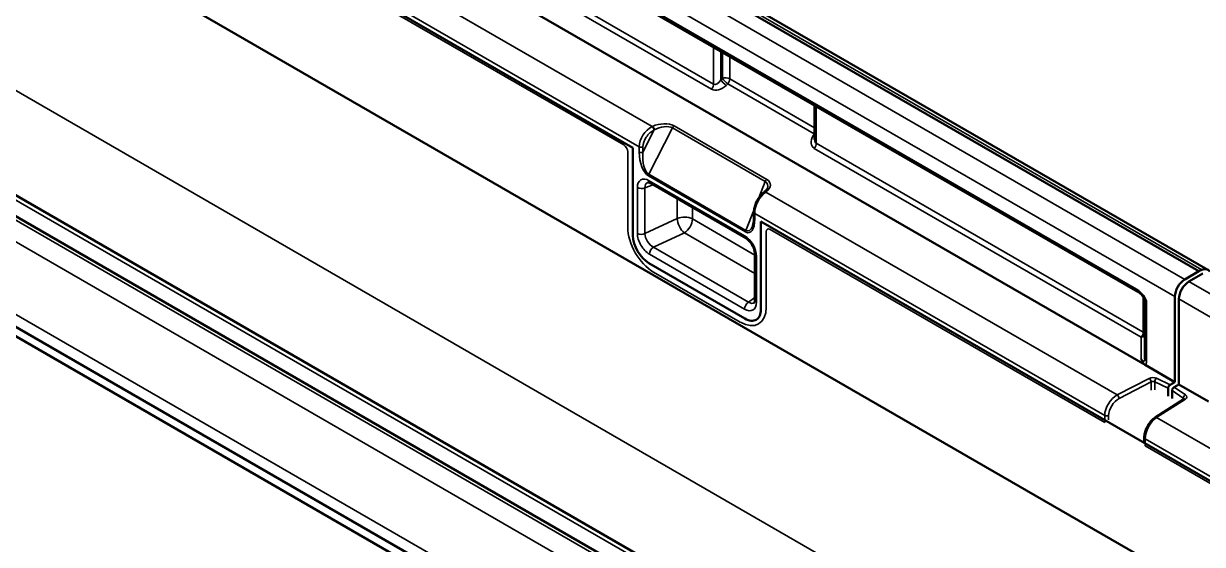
# Model space of a CAD drawing. Header units: millimetres. Extents: x 0 to 1485, y 0 to 1050.
# Drawn here: x 192.6 to 296.8, y 233.4 to 279.5 of the extents above; entities that cross this region are included whole.
import ezdxf

# ---------------------------------------------------------------- set-up
doc = ezdxf.new("R2010")
doc.units = ezdxf.units.MM
doc.header["$LTSCALE"] = 2.5
doc.layers.add('Sichtbar (ISO)', color=7, linetype='Continuous', lineweight=50)
doc.layers.add('Sichtbar schmal (ISO)', color=7, linetype='Continuous', lineweight=35)

msp = doc.modelspace()

# ---------------------------------------------------------------- linework, layer by layer
at = {"layer": 'Sichtbar (ISO)'}
for p, q in [((297.263, 257.688), (120.84, 359.546)), ((296.462, 257.551), (120.039, 359.409)), ((291.061, 255.739), (121.403, 353.692)), ((465.283, 131.913), (114.558, 334.404)), ((71.955, 331.648), (248.378, 229.79)), ((73.818, 332.425), (250.241, 230.567)), ((70.541, 322.667), (246.964, 220.809)), ((423.918, 117.828), (70.364, 321.952)), ((70.541, 321.85), (246.964, 219.992)), ((291.719, 249.267), (207.929, 297.643)), ((246.434, 268.472), (207.189, 291.13)), ((262.494, 272.233), (262.494, 269.209)), ((246.434, 260.715), (246.434, 268.472)), ((247.981, 265.328), (256.407, 260.463)), ((258.045, 264.571), (258.022, 264.555)), ((257.126, 262.767), (257.126, 262.288)), ((322.094, 224.789), (257.748, 261.94)), ((257.748, 261.94), (257.748, 254.183)), ((257.212, 259.069), (257.212, 255.02)), ((256.333, 253.367), (247.848, 258.266)), ((295.224, 256.837), (296.462, 257.551)), ((296.462, 257.551), (296.731, 257.674)), ((296.815, 257.347), (295.578, 256.633)), ((291.689, 254.939), (291.689, 249.778)), ((294.34, 247.753), (294.34, 255.306)), ((294.694, 247.549), (294.694, 255.102)), ((294.34, 247.753), (291.719, 249.267)), ((293.741, 247.203), (293.741, 246.503)), ((293.919, 247.51), (294.34, 247.753)), ((294.095, 246.299), (294.095, 246.999)), ((294.694, 247.549), (294.272, 247.306)), ((297.315, 246.036), (294.694, 247.549)), ((295.13, 246.243), (292.586, 244.612)), ((291.633, 242.844), (291.633, 242.445))]:
    msp.add_line(p, q, dxfattribs=at)
for centre, major_axis, ratio, start_param, end_param in [((247.848, 259.899), (-1, 1.732), 0.5773503, 0.7853982, 2.3561945), ((296.638, 256.606), (0.625, 1.083), 0.5773503, 5.9964288, 6.9638637), ((295.224, 255.816), (0.625, 1.083), 0.5773503, 0.7853982, 2.3561945), ((295.578, 255.612), (-0.625, -1.083), 0.5773503, 3.9269908, 5.4977871), ((256.333, 255), (1, -1.732), 0.5773503, 5.4977871, 7.0685835), ((293.919, 247.306), (0.126, 0.217), 0.5773419, 0.7892107, 2.360007), ((294.272, 247.102), (-0.126, -0.217), 0.5773419, 3.9308033, 5.5015996)]:
    msp.add_ellipse(centre, major_axis=major_axis, ratio=ratio, start_param=start_param, end_param=end_param, dxfattribs=at)
for points, knots in [([(247.981, 265.328), (247.95, 265.346), (247.92, 265.36), (247.867, 265.383), (247.843, 265.391), (247.802, 265.401), (247.785, 265.404), (247.759, 265.406), (247.749, 265.405), (247.738, 265.404), (247.735, 265.403), (247.734, 265.403)], [-0.77993495, -0.77993495, -0.77993495, -0.77993495, -0.64466595, -0.64466595, -0.50939694, -0.50939694, -0.37412793, -0.37412793, -0.23885892, -0.23885892, -0.10358992, -0.10358992, -0.10358992, -0.10358992]), ([(258.045, 264.571), (258.074, 264.592), (258.101, 264.613), (258.15, 264.655), (258.173, 264.677), (258.214, 264.719), (258.232, 264.741), (258.263, 264.782), (258.276, 264.802), (258.299, 264.842), (258.308, 264.86), (258.315, 264.878)], [4.71238898, 4.71238898, 4.71238898, 4.71238898, 4.82100907, 4.82100907, 4.92962917, 4.92962917, 5.03824926, 5.03824926, 5.14686936, 5.14686936, 5.25548945, 5.25548945, 5.25548945, 5.25548945]), ([(257.126, 262.767), (257.126, 262.894), (257.142, 263.027), (257.199, 263.297), (257.242, 263.434), (257.349, 263.701), (257.414, 263.832), (257.563, 264.077), (257.646, 264.191), (257.825, 264.394), (257.921, 264.483), (258.022, 264.555)], [0, 0, 0, 0, 0.3141593, 0.3141593, 0.6283185, 0.6283185, 0.9424778, 0.9424778, 1.2566371, 1.2566371, 1.5707963, 1.5707963, 1.5707963, 1.5707963]), ([(257.016, 261.559), (257.029, 261.593), (257.042, 261.631), (257.065, 261.712), (257.075, 261.756), (257.093, 261.85), (257.101, 261.9), (257.114, 262.003), (257.118, 262.058), (257.125, 262.17), (257.126, 262.228), (257.126, 262.288)], [0.89985535, 0.89985535, 0.89985535, 0.89985535, 1.00847545, 1.00847545, 1.11709554, 1.11709554, 1.22571564, 1.22571564, 1.33433573, 1.33433573, 1.44295583, 1.44295583, 1.44295583, 1.44295583]), ([(257.212, 259.069), (257.212, 259.135), (257.205, 259.211), (257.172, 259.38), (257.146, 259.473), (257.073, 259.663), (257.027, 259.761), (256.919, 259.95), (256.857, 260.04), (256.725, 260.202), (256.656, 260.274), (256.525, 260.387), (256.464, 260.43), (256.407, 260.463)], [-0.779935, -0.779935, -0.779935, -0.779935, -0.5315834, -0.5315834, -0.2717127, -0.2717127, -0.0034149, -0.0034149, 0.2679019, 0.2679019, 0.536284, 0.536284, 0.779935, 0.779935, 0.779935, 0.779935]), ([(291.689, 254.939), (291.689, 254.949), (291.688, 254.962), (291.683, 254.994), (291.679, 255.012), (291.667, 255.054), (291.659, 255.077), (291.637, 255.133), (291.621, 255.165), (291.58, 255.24), (291.552, 255.284), (291.478, 255.386), (291.428, 255.443), (291.313, 255.559), (291.245, 255.617), (291.138, 255.693), (291.099, 255.718), (291.061, 255.739)], [-0.1230985, -0.1230985, -0.1230985, -0.1230985, 0.0142662, 0.0142662, 0.1391054, 0.1391054, 0.2717591, 0.2717591, 0.4275458, 0.4275458, 0.6232017, 0.6232017, 0.8776949, 0.8776949, 1.1672345, 1.1672345, 1.3245994, 1.3245994, 1.3245994, 1.3245994]), ([(257.152, 254.769), (257.153, 254.769), (257.154, 254.77), (257.16, 254.777), (257.165, 254.783), (257.177, 254.805), (257.183, 254.821), (257.196, 254.862), (257.202, 254.887), (257.21, 254.947), (257.212, 254.982), (257.212, 255.02)], [-0.72725902, -0.72725902, -0.72725902, -0.72725902, -0.58180722, -0.58180722, -0.43635541, -0.43635541, -0.29090361, -0.29090361, -0.1454518, -0.1454518, 0, 0, 0, 0]), ([(291.719, 249.267), (291.692, 249.282), (291.667, 249.3), (291.604, 249.353), (291.57, 249.391), (291.474, 249.523), (291.421, 249.639), (291.367, 249.789), (291.366, 249.791), (291.365, 249.793)], [0, 0, 0, 0, 0.02281424, 0.02281424, 0.06174589, 0.06174589, 0.14693076, 0.14693076, 0.1479932, 0.1479932, 0.1479932, 0.1479932]), ([(295.13, 246.243), (295.137, 246.247), (295.142, 246.252), (295.149, 246.258), (295.151, 246.26), (295.152, 246.261), (295.152, 246.261), (295.152, 246.261)], [3.19395253, 3.19395253, 3.19395253, 3.19395253, 3.34056019, 3.34056019, 3.48716785, 3.48716785, 3.52208117, 3.52208117, 3.52208117, 3.52208117]), ([(292.586, 244.612), (292.479, 244.544), (292.377, 244.458), (292.187, 244.26), (292.099, 244.149), (291.941, 243.907), (291.871, 243.778), (291.757, 243.513), (291.711, 243.376), (291.65, 243.106), (291.633, 242.972), (291.633, 242.844)], [-1.5707963, -1.5707963, -1.5707963, -1.5707963, -1.2566371, -1.2566371, -0.9424778, -0.9424778, -0.6283185, -0.6283185, -0.3141593, -0.3141593, 0, 0, 0, 0])]:
    msp.add_open_spline(points, degree=3, knots=knots, dxfattribs=at)
at = {"layer": 'Sichtbar schmal (ISO)'}
for p, q in [((296.731, 257.674), (120.308, 359.532)), ((295.224, 256.837), (118.801, 358.695)), ((294.34, 255.306), (117.917, 357.164)), ((290.958, 255.968), (121.3, 353.921)), ((71.686, 331.46), (248.109, 229.602)), ((73.193, 332.363), (249.616, 230.505)), ((70.895, 329.988), (247.318, 228.13)), ((253.562, 274.108), (161.524, 327.246)), ((161.347, 326.791), (253.385, 273.653)), ((247.318, 221.72), (70.895, 323.578)), ((463.752, 116.553), (113.027, 319.044)), ((248.135, 270.347), (205.543, 294.938)), ((204.52, 293.079), (246.982, 268.564)), ((245.616, 268.72), (208.007, 290.433)), ((253.562, 277.39), (253.562, 274.108)), ((254.202, 274.466), (254.202, 277.02)), ((254.347, 276.937), (254.347, 274.606)), ((254.987, 274.573), (254.987, 276.567)), ((254.347, 274.606), (254.202, 274.466)), ((254.666, 273.978), (254.81, 274.118)), ((254.81, 274.118), (262.453, 269.705)), ((262.494, 270.239), (254.987, 274.573)), ((262.64, 268.867), (262.64, 272.148)), ((248.321, 270.044), (247.316, 268.075)), ((247.826, 266.125), (249.921, 270.23)), ((248.163, 270.36), (248.135, 270.347)), ((248.293, 270.031), (248.321, 270.044)), ((249.921, 270.23), (258.115, 265.499)), ((258.26, 265.67), (250.066, 270.401)), ((262.453, 269.705), (262.352, 269.54)), ((291.542, 252.18), (262.64, 268.867)), ((245.968, 261.457), (245.968, 268.108)), ((246.982, 268.564), (246.982, 268.085)), ((247.316, 268.075), (247.316, 268.554)), ((262.464, 268.411), (291.365, 251.725)), ((247.794, 265.989), (256.387, 261.028)), ((256.419, 261.164), (247.826, 266.125)), ((246.823, 264.948), (246.823, 260.899)), ((247.491, 264.927), (248.222, 265.189)), ((247.491, 260.879), (247.491, 264.927)), ((256.304, 260.692), (247.877, 265.557)), ((258.115, 265.499), (257.546, 264.045)), ((250.348, 263.961), (250.348, 262.215)), ((258.167, 264.555), (258.19, 264.571)), ((289.242, 246.614), (258.167, 264.555)), ((251.685, 262.174), (251.685, 263.189)), ((257.145, 263.02), (256.419, 261.164)), ((257.2, 262.665), (288.135, 244.804)), ((257.2, 262.186), (257.2, 262.665)), ((250.348, 262.215), (247.491, 260.879)), ((257.212, 258.983), (251.685, 262.174)), ((248.243, 259.671), (250.978, 260.95)), ((250.978, 260.95), (257.212, 257.35)), ((258.213, 261.038), (258.213, 254.388)), ((288.135, 244.171), (258.565, 261.243)), ((256.646, 254.819), (248.243, 259.671)), ((247.889, 259.059), (256.292, 254.207)), ((257.359, 254.816), (257.359, 258.864)), ((255.924, 253.055), (248.257, 257.482)), ((472.001, 154.775), (295.578, 256.633)), ((257.212, 255.223), (256.646, 254.819)), ((291.542, 255.296), (291.542, 252.18)), ((291.835, 249.573), (291.835, 254.735)), ((471.117, 153.244), (294.694, 255.102)), ((291.365, 251.725), (291.365, 249.793)), ((292.067, 248.083), (289.242, 246.614)), ((293.919, 247.51), (292.723, 248.089)), ((289.409, 246.303), (292.234, 247.771)), ((292.234, 247.771), (292.234, 247.024)), ((292.562, 247.775), (293.741, 247.203)), ((292.562, 247.057), (292.562, 247.775)), ((294.095, 246.999), (295.085, 246.319)), ((295.276, 246.615), (294.272, 247.306)), ((292.721, 244.606), (295.265, 246.237)), ((295.085, 246.319), (295.085, 246.214)), ((288.135, 244.804), (288.135, 244.171)), ((288.479, 244.421), (288.479, 244.799)), ((323.796, 226.665), (292.721, 244.606)), ((291.707, 242.742), (322.642, 224.881)), ((291.707, 242.109), (291.707, 242.742)), ((321.277, 225.037), (291.707, 242.109))]:
    msp.add_line(p, q, dxfattribs=at)
for centre, major_axis, ratio, start_param, end_param in [((253.208, 273.904), (0.25, 0.433), 0.5773503, 4.4505896, 5.4977871), ((253.915, 274.784), (-0.342, -0.682), 0.5346109, 6.2521364, 7.6483998), ((254.489, 274.229), (0.348, -0.359), 0.12175, 3.8809968, 5.3648595), ((254.633, 274.369), (-0.5, 0), 0.5773503, 3.9269908, 5.3232542), ((254.633, 274.369), (0.348, -0.359), 0.12175, 3.8809968, 5.3648595), ((254.633, 274.369), (0.25, 0.433), 0.5773503, 4.4505896, 5.4977871), ((254.092, 274.532), (-0.843, -0.771), 0.6979017, 0.2172594, 1.6135228), ((248.135, 269.123), (-0.857, -1.235), 0.625286, 3.9790037, 5.5498), ((248.293, 269.01), (0.734, 1.017), 0.6341106, 0.8499338, 2.4207302), ((248.135, 270.143), (0.106, -0.226), 0.5138379, 0.8325514, 2.4033477), ((248.95, 269.799), (-1.42, -0.216), 0.5346616, 3.7311777, 5.2162444), ((248.163, 270.156), (-0.106, 0.226), 0.5138379, 3.974144, 5.5449403), ((248.95, 269.595), (1.188, 0.394), 0.5354703, 0.458747, 1.9438137), ((250.066, 270.197), (0.125, 0.217), 0.5773503, 0.7853982, 1.7453293), ((263.171, 269.291), (-0.843, -0.771), 0.6979017, 5.1041813, 6.5004447), ((262.175, 269.792), (0.426, -0.261), 0.2960565, 5.3117602, 5.7193289), ((262.276, 269.957), (-0.25, -0.433), 0.5773503, 1.3089969, 1.4498652), ((262.276, 269.957), (0.426, -0.261), 0.2960565, 5.3117602, 5.4187278), ((262.287, 268.663), (-0.25, -0.433), 0.5773503, 1.3089969, 2.3561945), ((262.994, 269.542), (-0.342, -0.682), 0.5346109, 5.4667382, 6.2521364), ((245.614, 268.31), (-0.249, 0.434), 0.5805074, 3.9338933, 5.499219), ((247.159, 268.666), (-0.25, 0), 0.5773503, 0.7853982, 2.2514747), ((247.871, 267.724), (0.229, -1.806), 0.4754597, 4.4513154, 5.936382), ((247.159, 268.187), (-0.25, 0), 0.5773503, 0.7853982, 2.2514747), ((248.047, 267.827), (-0.065, -1.747), 0.4267709, 4.5855287, 6.0705954), ((247.889, 264.318), (-0.758, 1.313), 0.5710761, 5.5032504, 7.0631203), ((247.971, 266.091), (-0.125, -0.217), 0.5773503, 4.8869219, 5.4977871), ((247.176, 265.152), (0.5, 0), 0.5773503, 3.9269908, 5.3930674), ((248.243, 264.522), (-0.586, 0.84), 0.5621281, 6.1312507, 7.0147756), ((248.231, 265.761), (-0.25, -0.433), 0.5773503, 5.4977871, 6.2831853), ((258.26, 265.466), (0.125, 0.217), 0.5773503, 0.7853982, 1.7453293), ((257.219, 264.821), (1.108, 0.44), 0.6019721, 5.7715073, 6.7134735), ((257.219, 265.026), (-1.36, -0.242), 0.5782051, 2.2586988, 3.7437654), ((258.167, 263.331), (0.659, 1.351), 0.5249266, 0.7487243, 2.3195206), ((258.167, 264.351), (-0.145, 0.204), 0.634537, 5.439648, 6.2831853), ((258.19, 264.367), (-0.145, 0.204), 0.634537, 5.439648, 6.2831853), ((257.376, 262.767), (-0.25, 0), 0.5773503, 0, 0.7853982), ((250.978, 261.766), (-1, 0), 0.5773503, 3.9269908, 5.3930674), ((250.978, 261.766), (0.424, -0.906), 0.5138379, 3.974144, 5.5449403), ((250.978, 261.766), (0.5, 0.866), 0.5773503, 3.9269908, 5.4977871), ((256.311, 262.851), (0.383, -1.887), 0.4251727, 5.9237943, 7.408861), ((257.376, 262.288), (-0.25, 0), 0.5773503, 0, 0.7853982), ((248.27, 260.143), (-1.616, 2.822), 0.5805074, 0.7923007, 2.3576264), ((247.889, 260.283), (0.758, -1.299), 0.5773328, 3.9214978, 5.4922942), ((247.176, 261.103), (-0.5, 0), 0.5773503, 0.7853982, 2.2514747), ((248.243, 260.487), (-0.553, 0.841), 0.6058841, 0.7449672, 2.3157635), ((256.292, 259.467), (-0.75, 1.299), 0.5836934, 3.932454, 5.4923239), ((256.657, 260.896), (-0.25, -0.433), 0.5773503, 5.4977871, 6.2831853), ((256.564, 261.13), (-0.125, -0.217), 0.5773503, 4.8869219, 5.4977871), ((256.488, 262.954), (0.111, -1.839), 0.3793738, 6.0282942, 6.9702604), ((258.567, 260.832), (-0.25, 0.437), 0.5741908, 5.5045995, 7.0699252), ((248.243, 259.263), (0.25, 0.433), 0.5773503, 0.7853982, 2.3561945), ((257.712, 259.069), (-0.5, 0), 0.5773503, 0, 0.7853982), ((291.311, 256.172), (-0.25, -0.433), 0.5773503, 5.4977871, 6.2831853), ((290.835, 255.21), (-0.887, 0.802), 0.5755611, 3.6210666, 5.0687645), ((255.912, 255.731), (1.625, -2.838), 0.5741908, 5.5045995, 7.0699252), ((256.646, 254.411), (0.25, 0.433), 0.5773503, 0.7853982, 2.3561945), ((256.292, 255.432), (-0.758, 1.299), 0.5773328, 2.3507015, 3.9214978), ((256.646, 255.636), (0.473, -0.888), 0.5470267, 5.5109434, 6.3544807), ((257.712, 255.02), (-0.5, 0), 0.5773503, 0, 0.7853982), ((292.189, 254.939), (-0.5, 0), 0.5773503, 0, 0.7853982), ((291.189, 251.976), (-0.25, -0.433), 0.5773503, 1.3089969, 2.3561945), ((291.189, 251.976), (0.5, 0), 0.5377111, 5.0737561, 6.2831853), ((291.189, 251.976), (0.5, 0), 0.5773503, 0, 0.7853982), ((291.189, 250.688), (0.438, -1.094), 0.2209282, 5.5780495, 6.7874787), ((292.189, 249.778), (-0.5, 0), 0.5773503, 0, 0.7853982), ((290.835, 250.484), (0.88, -1.221), 0.3896244, 0.0088833, 0.4955783), ((292.402, 247.868), (-0.5, 0), 0.5773503, 4.0142573, 5.4454273), ((292.067, 247.879), (-0.115, 0.222), 0.5463429, 3.9518352, 5.5226315), ((292.723, 247.885), (-0.109, -0.225), 0.5248339, 3.8870043, 5.4578006), ((292.402, 247.664), (0.25, 0), 0.5773503, 0.8726646, 2.3038346), ((289.242, 245.39), (-0.801, -1.269), 0.6019644, 3.9508038, 5.5216001), ((289.409, 245.282), (0.677, 1.052), 0.6067281, 0.8144677, 2.3852641), ((289.242, 246.41), (-0.115, 0.222), 0.5463429, 3.9518352, 5.5226315), ((295.276, 246.411), (0.142, 0.206), 0.6254727, 0.8330097, 2.403806), ((294.893, 246.226), (0.25, 0), 0.5773503, 0.1679057, 0.6981317), ((295.265, 246.033), (-0.135, 0.21), 0.6067752, 5.4701999, 6.2831853), ((294.893, 246.43), (0.5, 0), 0.5773503, 5.550147, 6.981317), ((288.312, 244.906), (-0.25, 0), 0.5773503, 0.7853982, 2.3038346), ((292.721, 243.381), (0.703, 1.326), 0.5516312, 0.7653998, 2.3361961), ((292.721, 244.402), (-0.135, 0.21), 0.6067752, 5.4701999, 6.2831853), ((291.883, 242.844), (-0.25, 0), 0.5773503, 0, 0.7853982)]:
    msp.add_ellipse(centre, major_axis=major_axis, ratio=ratio, start_param=start_param, end_param=end_param, dxfattribs=at)

doc.saveas('drawing.dxf')
